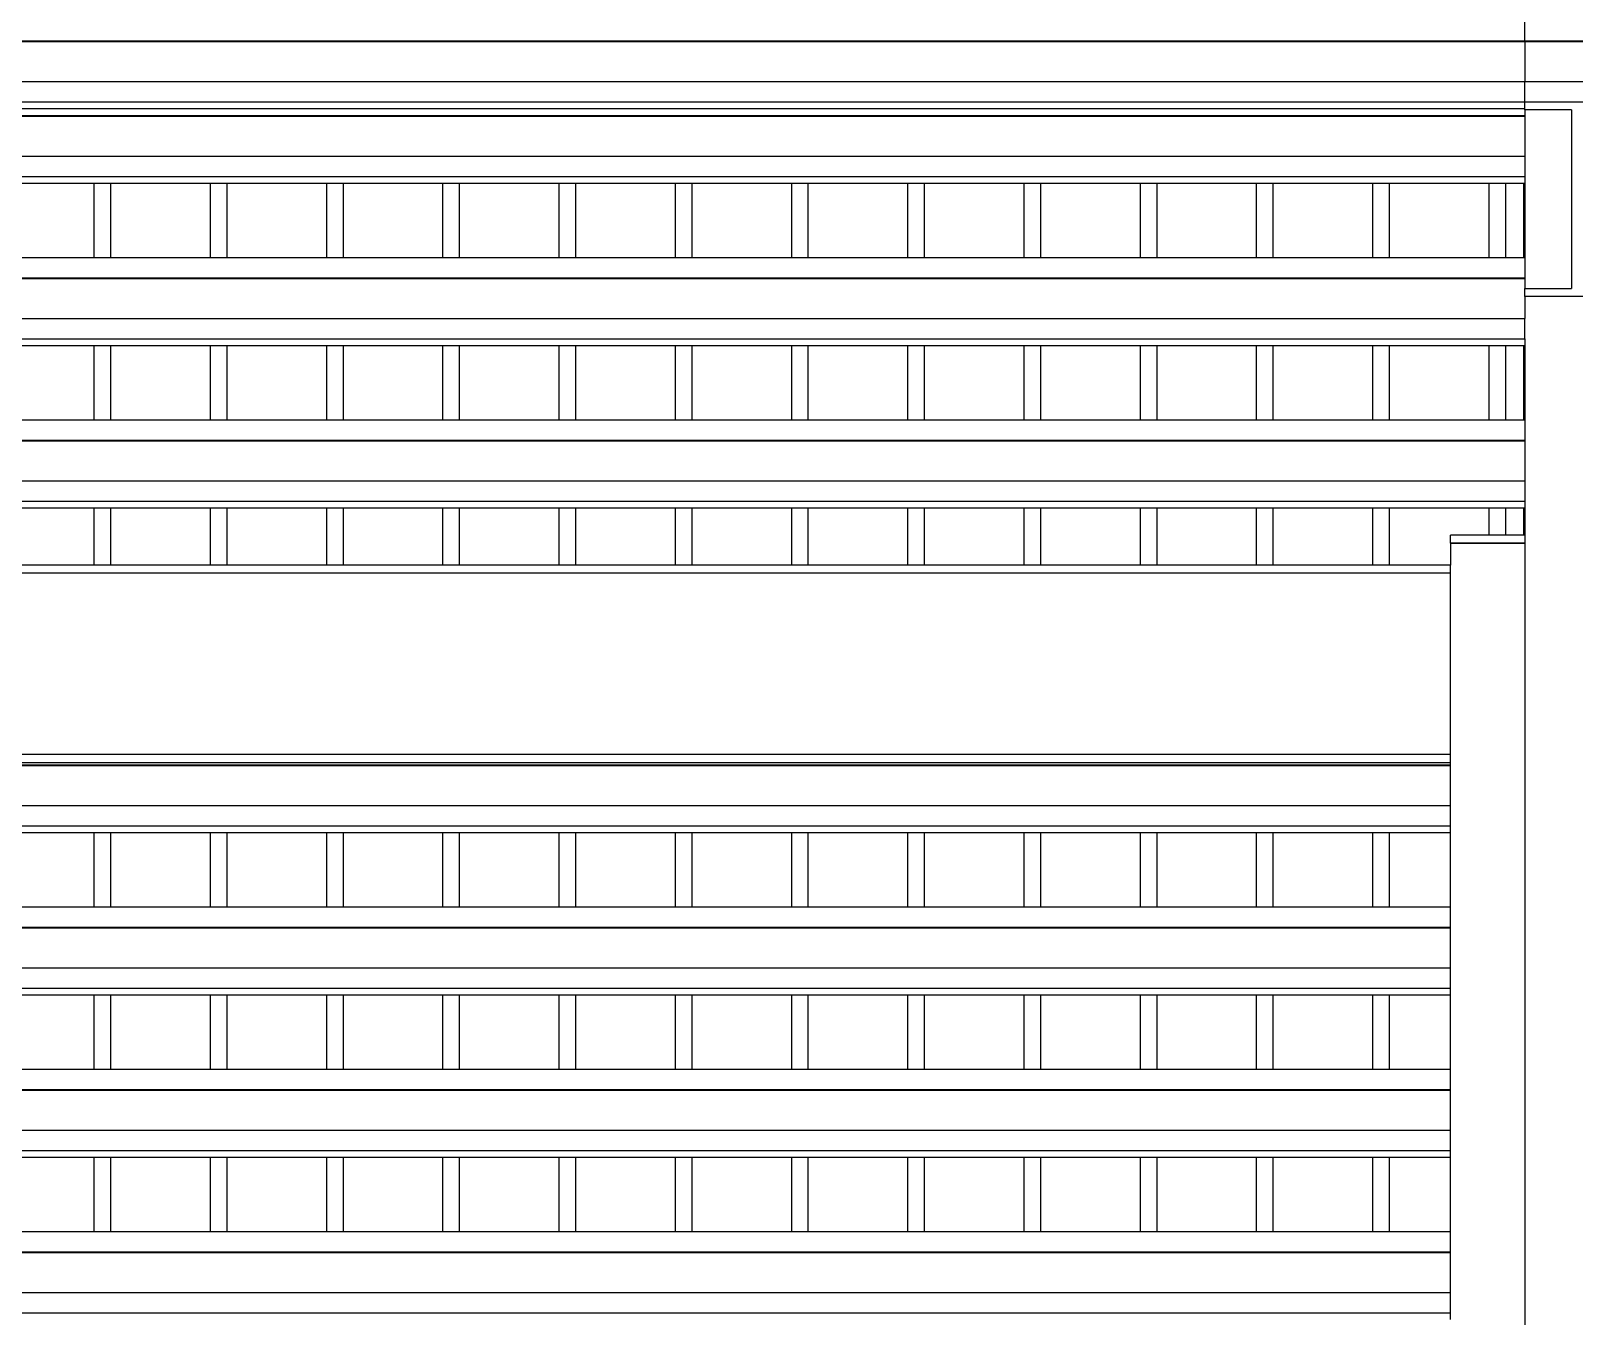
# Model space of a CAD drawing. Extents: x -92 to 92, y -11 to 21.
# Drawn here: x -49.084 to -47.209, y 16.013 to 17.576 of the extents above; entities that cross this region are included whole.
import ezdxf

# ---------------------------------------------------------------- set-up
doc = ezdxf.new("R2010")
doc.units = 0
doc.layers.get('0').update_dxf_attribs({"linetype": 'CONTINUOUS'})

msp = doc.modelspace()

# ---------------------------------------------------------------- linework, layer by layer
for p, q in [((-47.2687, 17.5632), (-47.2687, 17.5879)), ((-64.9532, 17.5632), (-47.2687, 17.5632)), ((-64.9532, 17.5624), (-47.2687, 17.5624)), ((-47.2687, 17.5624), (-47.2687, 17.5632)), ((-47.2687, 17.5632), (-47.1487, 17.5632)), ((-47.2687, 17.5624), (-47.1487, 17.5624)), ((-47.2687, 17.5624), (-47.2687, 17.5139)), ((-64.9532, 17.5139), (-47.2687, 17.5139)), ((-47.2687, 17.4892), (-47.2687, 17.5139)), ((-47.2687, 17.5139), (-47.1487, 17.5139)), ((-50.8987, 17.4892), (-47.2687, 17.4892)), ((-50.8987, 17.481), (-47.2687, 17.481)), ((-47.2687, 17.4892), (-47.1487, 17.4892)), ((-47.2687, 17.481), (-47.2687, 17.4892)), ((-47.2687, 17.4796), (-47.2687, 17.481)), ((-47.2118, 17.4796), (-47.2687, 17.4796)), ((-47.2687, 17.4796), (-47.2687, 17.4725)), ((-47.2118, 17.4796), (-47.2118, 17.2622)), ((-50.8987, 17.4725), (-47.2687, 17.4725)), ((-50.8987, 17.4717), (-47.2687, 17.4717)), ((-47.2687, 17.4725), (-47.2687, 17.4717)), ((-47.2687, 17.4717), (-47.2687, 17.4232)), ((-50.8987, 17.4232), (-47.2687, 17.4232)), ((-47.2687, 17.4232), (-47.2687, 17.3985)), ((-50.8987, 17.3985), (-47.2687, 17.3985)), ((-49.1279, 17.3903), (-49.0069, 17.3903)), ((-49.0069, 17.3903), (-49.0069, 17.2999)), ((-49.0069, 17.3903), (-48.9867, 17.3903)), ((-48.9867, 17.3903), (-48.9867, 17.2999)), ((-48.9867, 17.3903), (-48.8657, 17.3903)), ((-48.8657, 17.3903), (-48.8657, 17.2999)), ((-48.8657, 17.3903), (-48.8455, 17.3903)), ((-48.8455, 17.3903), (-48.8455, 17.2999)), ((-48.8455, 17.3903), (-48.7245, 17.3903)), ((-48.7245, 17.3903), (-48.7245, 17.2999)), ((-48.7245, 17.3903), (-48.7043, 17.3903)), ((-48.7043, 17.3903), (-48.7043, 17.2999)), ((-48.7043, 17.3903), (-48.5833, 17.3903)), ((-48.5833, 17.3903), (-48.5833, 17.2999)), ((-48.5833, 17.3903), (-48.5631, 17.3903)), ((-48.5631, 17.3903), (-48.5631, 17.2999)), ((-48.5631, 17.3903), (-48.4421, 17.3903)), ((-48.4421, 17.3903), (-48.4421, 17.2999)), ((-48.4421, 17.3903), (-48.4219, 17.3903)), ((-48.4219, 17.3903), (-48.4219, 17.2999)), ((-48.4219, 17.3903), (-48.3008, 17.3903)), ((-48.3008, 17.3903), (-48.3008, 17.2999)), ((-48.3008, 17.3903), (-48.2807, 17.3903)), ((-48.2807, 17.3903), (-48.2807, 17.2999)), ((-48.2807, 17.3903), (-48.1596, 17.3903)), ((-48.1596, 17.3903), (-48.1596, 17.2999)), ((-48.1596, 17.3903), (-48.1395, 17.3903)), ((-48.1395, 17.3903), (-48.1395, 17.2999)), ((-48.1395, 17.3903), (-48.0184, 17.3903)), ((-48.0184, 17.3903), (-48.0184, 17.2999)), ((-48.0184, 17.3903), (-47.9983, 17.3903)), ((-47.9983, 17.3903), (-47.9983, 17.2999)), ((-47.9983, 17.3903), (-47.8772, 17.3903)), ((-47.8772, 17.3903), (-47.8772, 17.2999)), ((-47.8772, 17.3903), (-47.8571, 17.3903)), ((-47.8571, 17.3903), (-47.8571, 17.2999)), ((-47.8571, 17.3903), (-47.736, 17.3903)), ((-47.736, 17.3903), (-47.736, 17.2999)), ((-47.736, 17.3903), (-47.7158, 17.3903)), ((-47.7158, 17.3903), (-47.7158, 17.2999)), ((-47.7158, 17.3903), (-47.5948, 17.3903)), ((-47.5948, 17.3903), (-47.5948, 17.2999)), ((-47.5948, 17.3903), (-47.5746, 17.3903)), ((-47.5746, 17.3903), (-47.5746, 17.2999)), ((-47.5746, 17.3903), (-47.4536, 17.3903)), ((-47.4536, 17.3903), (-47.4536, 17.2999)), ((-47.4536, 17.3903), (-47.4334, 17.3903)), ((-47.4334, 17.3903), (-47.4334, 17.2999)), ((-47.4334, 17.3903), (-47.3124, 17.3903)), ((-47.3124, 17.3903), (-47.3124, 17.2999)), ((-47.3124, 17.3903), (-47.2922, 17.3903)), ((-47.2922, 17.3903), (-47.2922, 17.2999)), ((-47.2922, 17.3903), (-47.2702, 17.3903)), ((-47.2702, 17.3903), (-47.2702, 17.2999)), ((-47.2702, 17.3903), (-47.2687, 17.3903)), ((-47.2687, 17.3985), (-47.2687, 17.3903)), ((-47.2687, 17.3903), (-47.2687, 17.2999)), ((-49.1279, 17.2999), (-49.0069, 17.2999)), ((-49.0069, 17.2999), (-48.9867, 17.2999)), ((-48.9867, 17.2999), (-48.8657, 17.2999)), ((-48.8657, 17.2999), (-48.8455, 17.2999)), ((-48.8455, 17.2999), (-48.7245, 17.2999)), ((-48.7245, 17.2999), (-48.7043, 17.2999)), ((-48.7043, 17.2999), (-48.5833, 17.2999)), ((-48.5833, 17.2999), (-48.5631, 17.2999)), ((-48.5631, 17.2999), (-48.4421, 17.2999)), ((-48.4421, 17.2999), (-48.4219, 17.2999)), ((-48.4219, 17.2999), (-48.3008, 17.2999)), ((-48.3008, 17.2999), (-48.2807, 17.2999)), ((-48.2807, 17.2999), (-48.1596, 17.2999)), ((-48.1596, 17.2999), (-48.1395, 17.2999)), ((-48.1395, 17.2999), (-48.0184, 17.2999)), ((-48.0184, 17.2999), (-47.9983, 17.2999)), ((-47.9983, 17.2999), (-47.8772, 17.2999)), ((-47.8772, 17.2999), (-47.8571, 17.2999)), ((-47.8571, 17.2999), (-47.736, 17.2999)), ((-47.736, 17.2999), (-47.7158, 17.2999)), ((-47.7158, 17.2999), (-47.5948, 17.2999)), ((-47.5948, 17.2999), (-47.5746, 17.2999)), ((-47.5746, 17.2999), (-47.4536, 17.2999)), ((-47.4536, 17.2999), (-47.4334, 17.2999)), ((-47.4334, 17.2999), (-47.3124, 17.2999)), ((-47.3124, 17.2999), (-47.2922, 17.2999)), ((-47.2922, 17.2999), (-47.2702, 17.2999)), ((-47.2702, 17.2999), (-47.2687, 17.2999)), ((-47.2687, 17.2999), (-47.2687, 17.2752)), ((-50.8987, 17.2752), (-47.2687, 17.2752)), ((-50.8987, 17.2744), (-47.2687, 17.2744)), ((-47.2687, 17.2752), (-47.2687, 17.2744)), ((-47.2687, 17.2744), (-47.2687, 17.2622)), ((-47.2687, 17.2525), (-47.2687, 17.2622)), ((-47.2687, 17.2622), (-47.2118, 17.2622)), ((-47.1487, 17.2525), (-47.2687, 17.2525)), ((-47.2687, 17.2525), (-47.2687, 17.2259)), ((-50.8987, 17.2259), (-47.2687, 17.2259)), ((-47.2687, 17.2012), (-47.2687, 17.2259)), ((-50.8987, 17.2012), (-47.2687, 17.2012)), ((-49.1279, 17.193), (-49.0069, 17.193)), ((-49.0069, 17.193), (-49.0069, 17.1026)), ((-49.0069, 17.193), (-48.9867, 17.193)), ((-48.9867, 17.193), (-48.9867, 17.1026)), ((-48.9867, 17.193), (-48.8657, 17.193)), ((-48.8657, 17.193), (-48.8657, 17.1026)), ((-48.8657, 17.193), (-48.8455, 17.193)), ((-48.8455, 17.193), (-48.8455, 17.1026)), ((-48.8455, 17.193), (-48.7245, 17.193)), ((-48.7245, 17.193), (-48.7245, 17.1026)), ((-48.7245, 17.193), (-48.7043, 17.193)), ((-48.7043, 17.193), (-48.7043, 17.1026)), ((-48.7043, 17.193), (-48.5833, 17.193)), ((-48.5833, 17.193), (-48.5833, 17.1026)), ((-48.5833, 17.193), (-48.5631, 17.193)), ((-48.5631, 17.193), (-48.5631, 17.1026)), ((-48.5631, 17.193), (-48.4421, 17.193)), ((-48.4421, 17.193), (-48.4421, 17.1026)), ((-48.4421, 17.193), (-48.4219, 17.193)), ((-48.4219, 17.193), (-48.4219, 17.1026)), ((-48.4219, 17.193), (-48.3008, 17.193)), ((-48.3008, 17.193), (-48.3008, 17.1026)), ((-48.3008, 17.193), (-48.2807, 17.193)), ((-48.2807, 17.193), (-48.2807, 17.1026)), ((-48.2807, 17.193), (-48.1596, 17.193)), ((-48.1596, 17.193), (-48.1596, 17.1026)), ((-48.1596, 17.193), (-48.1395, 17.193)), ((-48.1395, 17.193), (-48.1395, 17.1026)), ((-48.1395, 17.193), (-48.0184, 17.193)), ((-48.0184, 17.193), (-48.0184, 17.1026)), ((-48.0184, 17.193), (-47.9983, 17.193)), ((-47.9983, 17.193), (-47.9983, 17.1026)), ((-47.9983, 17.193), (-47.8772, 17.193)), ((-47.8772, 17.193), (-47.8772, 17.1026)), ((-47.8772, 17.193), (-47.8571, 17.193)), ((-47.8571, 17.193), (-47.8571, 17.1026)), ((-47.8571, 17.193), (-47.736, 17.193)), ((-47.736, 17.193), (-47.736, 17.1026)), ((-47.736, 17.193), (-47.7158, 17.193)), ((-47.7158, 17.193), (-47.7158, 17.1026)), ((-47.7158, 17.193), (-47.5948, 17.193)), ((-47.5948, 17.193), (-47.5948, 17.1026)), ((-47.5948, 17.193), (-47.5746, 17.193)), ((-47.5746, 17.193), (-47.5746, 17.1026)), ((-47.5746, 17.193), (-47.4536, 17.193)), ((-47.4536, 17.193), (-47.4536, 17.1026)), ((-47.4536, 17.193), (-47.4334, 17.193)), ((-47.4334, 17.193), (-47.4334, 17.1026)), ((-47.4334, 17.193), (-47.3124, 17.193)), ((-47.3124, 17.193), (-47.3124, 17.1026)), ((-47.3124, 17.193), (-47.2922, 17.193)), ((-47.2922, 17.193), (-47.2922, 17.1026)), ((-47.2922, 17.193), (-47.2702, 17.193)), ((-47.2702, 17.193), (-47.2702, 17.1026)), ((-47.2702, 17.193), (-47.2687, 17.193)), ((-47.2687, 17.2012), (-47.2687, 17.193)), ((-47.2687, 17.193), (-47.2687, 17.1026)), ((-49.1279, 17.1026), (-49.0069, 17.1026)), ((-49.0069, 17.1026), (-48.9867, 17.1026)), ((-48.9867, 17.1026), (-48.8657, 17.1026)), ((-48.8657, 17.1026), (-48.8455, 17.1026)), ((-48.8455, 17.1026), (-48.7245, 17.1026)), ((-48.7245, 17.1026), (-48.7043, 17.1026)), ((-48.7043, 17.1026), (-48.5833, 17.1026)), ((-48.5833, 17.1026), (-48.5631, 17.1026)), ((-48.5631, 17.1026), (-48.4421, 17.1026)), ((-48.4421, 17.1026), (-48.4219, 17.1026)), ((-48.4219, 17.1026), (-48.3008, 17.1026)), ((-48.3008, 17.1026), (-48.2807, 17.1026)), ((-48.2807, 17.1026), (-48.1596, 17.1026)), ((-48.1596, 17.1026), (-48.1395, 17.1026)), ((-48.1395, 17.1026), (-48.0184, 17.1026)), ((-48.0184, 17.1026), (-47.9983, 17.1026)), ((-47.9983, 17.1026), (-47.8772, 17.1026)), ((-47.8772, 17.1026), (-47.8571, 17.1026)), ((-47.8571, 17.1026), (-47.736, 17.1026)), ((-47.736, 17.1026), (-47.7158, 17.1026)), ((-47.7158, 17.1026), (-47.5948, 17.1026)), ((-47.5948, 17.1026), (-47.5746, 17.1026)), ((-47.5746, 17.1026), (-47.4536, 17.1026)), ((-47.4536, 17.1026), (-47.4334, 17.1026)), ((-47.4334, 17.1026), (-47.3124, 17.1026)), ((-47.3124, 17.1026), (-47.2922, 17.1026)), ((-47.2922, 17.1026), (-47.2702, 17.1026)), ((-47.2702, 17.1026), (-47.2687, 17.1026)), ((-47.2687, 17.1026), (-47.2687, 17.0779)), ((-50.8987, 17.0779), (-47.2687, 17.0779)), ((-50.8987, 17.0771), (-47.2687, 17.0771)), ((-47.2687, 17.0779), (-47.2687, 17.0771)), ((-47.2687, 17.0771), (-47.2687, 17.0286)), ((-50.8987, 17.0286), (-47.2687, 17.0286)), ((-47.2687, 17.0286), (-47.2687, 17.0039)), ((-50.8987, 17.0039), (-47.2687, 17.0039)), ((-49.1279, 16.9957), (-49.0069, 16.9957)), ((-49.0069, 16.9957), (-49.0069, 16.9261)), ((-49.0069, 16.9957), (-48.9867, 16.9957)), ((-48.9867, 16.9957), (-48.9867, 16.9261)), ((-48.9867, 16.9957), (-48.8657, 16.9957)), ((-48.8657, 16.9957), (-48.8657, 16.9261)), ((-48.8657, 16.9957), (-48.8455, 16.9957)), ((-48.8455, 16.9957), (-48.8455, 16.9261)), ((-48.8455, 16.9957), (-48.7245, 16.9957)), ((-48.7245, 16.9957), (-48.7245, 16.9261)), ((-48.7245, 16.9957), (-48.7043, 16.9957)), ((-48.7043, 16.9957), (-48.7043, 16.9261)), ((-48.7043, 16.9957), (-48.5833, 16.9957)), ((-48.5833, 16.9957), (-48.5833, 16.9261)), ((-48.5833, 16.9957), (-48.5631, 16.9957)), ((-48.5631, 16.9957), (-48.5631, 16.9261)), ((-48.5631, 16.9957), (-48.4421, 16.9957)), ((-48.4421, 16.9957), (-48.4421, 16.9261)), ((-48.4421, 16.9957), (-48.4219, 16.9957)), ((-48.4219, 16.9957), (-48.4219, 16.9261)), ((-48.4219, 16.9957), (-48.3008, 16.9957)), ((-48.3008, 16.9957), (-48.3008, 16.9261)), ((-48.3008, 16.9957), (-48.2807, 16.9957)), ((-48.2807, 16.9957), (-48.2807, 16.9261)), ((-48.2807, 16.9957), (-48.1596, 16.9957)), ((-48.1596, 16.9957), (-48.1596, 16.9261)), ((-48.1596, 16.9957), (-48.1395, 16.9957)), ((-48.1395, 16.9957), (-48.1395, 16.9261)), ((-48.1395, 16.9957), (-48.0184, 16.9957)), ((-48.0184, 16.9957), (-48.0184, 16.9261)), ((-48.0184, 16.9957), (-47.9983, 16.9957)), ((-47.9983, 16.9957), (-47.9983, 16.9261)), ((-47.9983, 16.9957), (-47.8772, 16.9957)), ((-47.8772, 16.9957), (-47.8772, 16.9261)), ((-47.8772, 16.9957), (-47.8571, 16.9957)), ((-47.8571, 16.9957), (-47.8571, 16.9261)), ((-47.8571, 16.9957), (-47.736, 16.9957)), ((-47.736, 16.9957), (-47.736, 16.9261)), ((-47.736, 16.9957), (-47.7158, 16.9957)), ((-47.7158, 16.9957), (-47.7158, 16.9261)), ((-47.7158, 16.9957), (-47.5948, 16.9957)), ((-47.5948, 16.9957), (-47.5948, 16.9261)), ((-47.5948, 16.9957), (-47.5746, 16.9957)), ((-47.5746, 16.9957), (-47.5746, 16.9261)), ((-47.5746, 16.9957), (-47.4536, 16.9957)), ((-47.4536, 16.9957), (-47.4536, 16.9261)), ((-47.4536, 16.9957), (-47.4334, 16.9957)), ((-47.4334, 16.9957), (-47.4334, 16.9261)), ((-47.4334, 16.9957), (-47.3124, 16.9957)), ((-47.3124, 16.9957), (-47.3124, 16.9626)), ((-47.3124, 16.9957), (-47.2922, 16.9957)), ((-47.2922, 16.9957), (-47.2922, 16.9626)), ((-47.2922, 16.9957), (-47.2702, 16.9957)), ((-47.2702, 16.9957), (-47.2702, 16.9626)), ((-47.2702, 16.9957), (-47.2687, 16.9957)), ((-47.2687, 17.0039), (-47.2687, 16.9957)), ((-47.2687, 16.9957), (-47.2687, 16.9626)), ((-47.3587, 16.9528), (-47.3587, 16.9626)), ((-47.3124, 16.9626), (-47.3587, 16.9626)), ((-47.2687, 16.9528), (-47.3587, 16.9528)), ((-47.3587, 16.9528), (-47.3587, 16.9527)), ((-47.3587, 16.9527), (-47.2687, 16.9527)), ((-47.3587, 16.9527), (-47.3587, 16.9261)), ((-47.2922, 16.9626), (-47.3124, 16.9626)), ((-47.2702, 16.9626), (-47.2922, 16.9626)), ((-47.2687, 16.9626), (-47.2702, 16.9626)), ((-47.2687, 16.9626), (-47.2687, 16.9528)), ((-47.2687, 16.9528), (-47.2687, 16.9527)), ((-47.2687, 16.9527), (-47.2687, 11.0141)), ((-47.3587, 16.9163), (-50.8987, 16.9163)), ((-49.0069, 16.9261), (-49.1279, 16.9261)), ((-48.9867, 16.9261), (-49.0069, 16.9261)), ((-48.8657, 16.9261), (-48.9867, 16.9261)), ((-48.8455, 16.9261), (-48.8657, 16.9261)), ((-48.7245, 16.9261), (-48.8455, 16.9261)), ((-48.7043, 16.9261), (-48.7245, 16.9261)), ((-48.5833, 16.9261), (-48.7043, 16.9261)), ((-48.5631, 16.9261), (-48.5833, 16.9261)), ((-48.4421, 16.9261), (-48.5631, 16.9261)), ((-48.4219, 16.9261), (-48.4421, 16.9261)), ((-48.3008, 16.9261), (-48.4219, 16.9261)), ((-48.2807, 16.9261), (-48.3008, 16.9261)), ((-48.1596, 16.9261), (-48.2807, 16.9261)), ((-48.1395, 16.9261), (-48.1596, 16.9261)), ((-48.0184, 16.9261), (-48.1395, 16.9261)), ((-47.9983, 16.9261), (-48.0184, 16.9261)), ((-47.8772, 16.9261), (-47.9983, 16.9261)), ((-47.8571, 16.9261), (-47.8772, 16.9261)), ((-47.736, 16.9261), (-47.8571, 16.9261)), ((-47.7158, 16.9261), (-47.736, 16.9261)), ((-47.5948, 16.9261), (-47.7158, 16.9261)), ((-47.5746, 16.9261), (-47.5948, 16.9261)), ((-47.4536, 16.9261), (-47.5746, 16.9261)), ((-47.4334, 16.9261), (-47.4536, 16.9261)), ((-47.3587, 16.9261), (-47.4334, 16.9261)), ((-47.3587, 16.9163), (-47.3587, 16.9261)), ((-47.3587, 16.6959), (-47.3587, 16.9163)), ((-47.3587, 16.6959), (-50.8987, 16.6959)), ((-47.3587, 16.6861), (-47.3587, 16.6959)), ((-47.3587, 16.6861), (-50.8987, 16.6861)), ((-50.8987, 16.6834), (-47.3587, 16.6834)), ((-50.8987, 16.6825), (-47.3587, 16.6825)), ((-47.3587, 16.6834), (-47.3587, 16.6861)), ((-47.3587, 16.6825), (-47.3587, 16.6834)), ((-47.3587, 16.6341), (-47.3587, 16.6825)), ((-50.8987, 16.6341), (-47.3587, 16.6341)), ((-47.3587, 16.6094), (-47.3587, 16.6341)), ((-50.8987, 16.6094), (-47.3587, 16.6094)), ((-49.1279, 16.6012), (-49.0069, 16.6012)), ((-49.0069, 16.6012), (-49.0069, 16.5108)), ((-49.0069, 16.6012), (-48.9867, 16.6012)), ((-48.9867, 16.6012), (-48.9867, 16.5108)), ((-48.9867, 16.6012), (-48.8657, 16.6012)), ((-48.8657, 16.6012), (-48.8657, 16.5108)), ((-48.8657, 16.6012), (-48.8455, 16.6012)), ((-48.8455, 16.6012), (-48.8455, 16.5108)), ((-48.8455, 16.6012), (-48.7245, 16.6012)), ((-48.7245, 16.6012), (-48.7245, 16.5108)), ((-48.7245, 16.6012), (-48.7043, 16.6012)), ((-48.7043, 16.6012), (-48.7043, 16.5108)), ((-48.7043, 16.6012), (-48.5833, 16.6012)), ((-48.5833, 16.6012), (-48.5833, 16.5108)), ((-48.5833, 16.6012), (-48.5631, 16.6012)), ((-48.5631, 16.6012), (-48.5631, 16.5108)), ((-48.5631, 16.6012), (-48.4421, 16.6012)), ((-48.4421, 16.6012), (-48.4421, 16.5108)), ((-48.4421, 16.6012), (-48.4219, 16.6012)), ((-48.4219, 16.6012), (-48.4219, 16.5108)), ((-48.4219, 16.6012), (-48.3008, 16.6012)), ((-48.3008, 16.6012), (-48.3008, 16.5108)), ((-48.3008, 16.6012), (-48.2807, 16.6012)), ((-48.2807, 16.6012), (-48.2807, 16.5108)), ((-48.2807, 16.6012), (-48.1596, 16.6012)), ((-48.1596, 16.6012), (-48.1596, 16.5108)), ((-48.1596, 16.6012), (-48.1395, 16.6012)), ((-48.1395, 16.6012), (-48.1395, 16.5108)), ((-48.1395, 16.6012), (-48.0184, 16.6012)), ((-48.0184, 16.6012), (-48.0184, 16.5108)), ((-48.0184, 16.6012), (-47.9983, 16.6012)), ((-47.9983, 16.6012), (-47.9983, 16.5108)), ((-47.9983, 16.6012), (-47.8772, 16.6012)), ((-47.8772, 16.6012), (-47.8772, 16.5108)), ((-47.8772, 16.6012), (-47.8571, 16.6012)), ((-47.8571, 16.6012), (-47.8571, 16.5108)), ((-47.8571, 16.6012), (-47.736, 16.6012)), ((-47.736, 16.6012), (-47.736, 16.5108)), ((-47.736, 16.6012), (-47.7158, 16.6012)), ((-47.7158, 16.6012), (-47.7158, 16.5108)), ((-47.7158, 16.6012), (-47.5948, 16.6012)), ((-47.5948, 16.6012), (-47.5948, 16.5108)), ((-47.5948, 16.6012), (-47.5746, 16.6012)), ((-47.5746, 16.6012), (-47.5746, 16.5108)), ((-47.5746, 16.6012), (-47.4536, 16.6012)), ((-47.4536, 16.6012), (-47.4536, 16.5108)), ((-47.4536, 16.6012), (-47.4334, 16.6012)), ((-47.4334, 16.6012), (-47.4334, 16.5108)), ((-47.4334, 16.6012), (-47.3587, 16.6012)), ((-47.3587, 16.6012), (-47.3587, 16.6094)), ((-47.3587, 16.5108), (-47.3587, 16.6012)), ((-49.1279, 16.5108), (-49.0069, 16.5108)), ((-49.0069, 16.5108), (-48.9867, 16.5108)), ((-48.9867, 16.5108), (-48.8657, 16.5108)), ((-48.8657, 16.5108), (-48.8455, 16.5108)), ((-48.8455, 16.5108), (-48.7245, 16.5108)), ((-48.7245, 16.5108), (-48.7043, 16.5108)), ((-48.7043, 16.5108), (-48.5833, 16.5108)), ((-48.5833, 16.5108), (-48.5631, 16.5108)), ((-48.5631, 16.5108), (-48.4421, 16.5108)), ((-48.4421, 16.5108), (-48.4219, 16.5108)), ((-48.4219, 16.5108), (-48.3008, 16.5108)), ((-48.3008, 16.5108), (-48.2807, 16.5108)), ((-48.2807, 16.5108), (-48.1596, 16.5108)), ((-48.1596, 16.5108), (-48.1395, 16.5108)), ((-48.1395, 16.5108), (-48.0184, 16.5108)), ((-48.0184, 16.5108), (-47.9983, 16.5108)), ((-47.9983, 16.5108), (-47.8772, 16.5108)), ((-47.8772, 16.5108), (-47.8571, 16.5108)), ((-47.8571, 16.5108), (-47.736, 16.5108)), ((-47.736, 16.5108), (-47.7158, 16.5108)), ((-47.7158, 16.5108), (-47.5948, 16.5108)), ((-47.5948, 16.5108), (-47.5746, 16.5108)), ((-47.5746, 16.5108), (-47.4536, 16.5108)), ((-47.4536, 16.5108), (-47.4334, 16.5108)), ((-47.4334, 16.5108), (-47.3587, 16.5108)), ((-47.3587, 16.4861), (-47.3587, 16.5108)), ((-50.8987, 16.4861), (-47.3587, 16.4861)), ((-50.8987, 16.4853), (-47.3587, 16.4853)), ((-47.3587, 16.4853), (-47.3587, 16.4861)), ((-47.3587, 16.4368), (-47.3587, 16.4853)), ((-50.8987, 16.4368), (-47.3587, 16.4368)), ((-47.3587, 16.4121), (-47.3587, 16.4368)), ((-50.8987, 16.4121), (-47.3587, 16.4121)), ((-47.3587, 16.4039), (-47.3587, 16.4121)), ((-49.1279, 16.4039), (-49.0069, 16.4039)), ((-49.0069, 16.4039), (-49.0069, 16.3135)), ((-49.0069, 16.4039), (-48.9867, 16.4039)), ((-48.9867, 16.4039), (-48.9867, 16.3135)), ((-48.9867, 16.4039), (-48.8657, 16.4039)), ((-48.8657, 16.4039), (-48.8657, 16.3135)), ((-48.8657, 16.4039), (-48.8455, 16.4039)), ((-48.8455, 16.4039), (-48.8455, 16.3135)), ((-48.8455, 16.4039), (-48.7245, 16.4039)), ((-48.7245, 16.4039), (-48.7245, 16.3135)), ((-48.7245, 16.4039), (-48.7043, 16.4039)), ((-48.7043, 16.4039), (-48.7043, 16.3135)), ((-48.7043, 16.4039), (-48.5833, 16.4039)), ((-48.5833, 16.4039), (-48.5833, 16.3135)), ((-48.5833, 16.4039), (-48.5631, 16.4039)), ((-48.5631, 16.4039), (-48.5631, 16.3135)), ((-48.5631, 16.4039), (-48.4421, 16.4039)), ((-48.4421, 16.4039), (-48.4421, 16.3135)), ((-48.4421, 16.4039), (-48.4219, 16.4039)), ((-48.4219, 16.4039), (-48.4219, 16.3135)), ((-48.4219, 16.4039), (-48.3008, 16.4039)), ((-48.3008, 16.4039), (-48.3008, 16.3135)), ((-48.3008, 16.4039), (-48.2807, 16.4039)), ((-48.2807, 16.4039), (-48.2807, 16.3135)), ((-48.2807, 16.4039), (-48.1596, 16.4039)), ((-48.1596, 16.4039), (-48.1596, 16.3135)), ((-48.1596, 16.4039), (-48.1395, 16.4039)), ((-48.1395, 16.4039), (-48.1395, 16.3135)), ((-48.1395, 16.4039), (-48.0184, 16.4039)), ((-48.0184, 16.4039), (-48.0184, 16.3135)), ((-48.0184, 16.4039), (-47.9983, 16.4039)), ((-47.9983, 16.4039), (-47.9983, 16.3135)), ((-47.9983, 16.4039), (-47.8772, 16.4039)), ((-47.8772, 16.4039), (-47.8772, 16.3135)), ((-47.8772, 16.4039), (-47.8571, 16.4039)), ((-47.8571, 16.4039), (-47.8571, 16.3135)), ((-47.8571, 16.4039), (-47.736, 16.4039)), ((-47.736, 16.4039), (-47.736, 16.3135)), ((-47.736, 16.4039), (-47.7158, 16.4039)), ((-47.7158, 16.4039), (-47.7158, 16.3135)), ((-47.7158, 16.4039), (-47.5948, 16.4039)), ((-47.5948, 16.4039), (-47.5948, 16.3135)), ((-47.5948, 16.4039), (-47.5746, 16.4039)), ((-47.5746, 16.4039), (-47.5746, 16.3135)), ((-47.5746, 16.4039), (-47.4536, 16.4039)), ((-47.4536, 16.4039), (-47.4536, 16.3135)), ((-47.4536, 16.4039), (-47.4334, 16.4039)), ((-47.4334, 16.4039), (-47.4334, 16.3135)), ((-47.4334, 16.4039), (-47.3587, 16.4039)), ((-47.3587, 16.3135), (-47.3587, 16.4039)), ((-49.1279, 16.3135), (-49.0069, 16.3135)), ((-49.0069, 16.3135), (-48.9867, 16.3135)), ((-48.9867, 16.3135), (-48.8657, 16.3135)), ((-48.8657, 16.3135), (-48.8455, 16.3135)), ((-48.8455, 16.3135), (-48.7245, 16.3135)), ((-48.7245, 16.3135), (-48.7043, 16.3135)), ((-48.7043, 16.3135), (-48.5833, 16.3135)), ((-48.5833, 16.3135), (-48.5631, 16.3135)), ((-48.5631, 16.3135), (-48.4421, 16.3135)), ((-48.4421, 16.3135), (-48.4219, 16.3135)), ((-48.4219, 16.3135), (-48.3008, 16.3135)), ((-48.3008, 16.3135), (-48.2807, 16.3135)), ((-48.2807, 16.3135), (-48.1596, 16.3135)), ((-48.1596, 16.3135), (-48.1395, 16.3135)), ((-48.1395, 16.3135), (-48.0184, 16.3135)), ((-48.0184, 16.3135), (-47.9983, 16.3135)), ((-47.9983, 16.3135), (-47.8772, 16.3135)), ((-47.8772, 16.3135), (-47.8571, 16.3135)), ((-47.8571, 16.3135), (-47.736, 16.3135)), ((-47.736, 16.3135), (-47.7158, 16.3135)), ((-47.7158, 16.3135), (-47.5948, 16.3135)), ((-47.5948, 16.3135), (-47.5746, 16.3135)), ((-47.5746, 16.3135), (-47.4536, 16.3135)), ((-47.4536, 16.3135), (-47.4334, 16.3135)), ((-47.4334, 16.3135), (-47.3587, 16.3135)), ((-47.3587, 16.2888), (-47.3587, 16.3135)), ((-50.8987, 16.2888), (-47.3587, 16.2888)), ((-50.8987, 16.288), (-47.3587, 16.288)), ((-47.3587, 16.288), (-47.3587, 16.2888)), ((-47.3587, 16.2395), (-47.3587, 16.288)), ((-50.8987, 16.2395), (-47.3587, 16.2395)), ((-47.3587, 16.2148), (-47.3587, 16.2395)), ((-50.8987, 16.2148), (-47.3587, 16.2148)), ((-49.1279, 16.2066), (-49.0069, 16.2066)), ((-49.0069, 16.2066), (-49.0069, 16.1162)), ((-49.0069, 16.2066), (-48.9867, 16.2066)), ((-48.9867, 16.2066), (-48.9867, 16.1162)), ((-48.9867, 16.2066), (-48.8657, 16.2066)), ((-48.8657, 16.2066), (-48.8657, 16.1162)), ((-48.8657, 16.2066), (-48.8455, 16.2066)), ((-48.8455, 16.2066), (-48.8455, 16.1162)), ((-48.8455, 16.2066), (-48.7245, 16.2066)), ((-48.7245, 16.2066), (-48.7245, 16.1162)), ((-48.7245, 16.2066), (-48.7043, 16.2066)), ((-48.7043, 16.2066), (-48.7043, 16.1162)), ((-48.7043, 16.2066), (-48.5833, 16.2066)), ((-48.5833, 16.2066), (-48.5833, 16.1162)), ((-48.5833, 16.2066), (-48.5631, 16.2066)), ((-48.5631, 16.2066), (-48.5631, 16.1162)), ((-48.5631, 16.2066), (-48.4421, 16.2066)), ((-48.4421, 16.2066), (-48.4421, 16.1162)), ((-48.4421, 16.2066), (-48.4219, 16.2066)), ((-48.4219, 16.2066), (-48.4219, 16.1162)), ((-48.4219, 16.2066), (-48.3008, 16.2066)), ((-48.3008, 16.2066), (-48.3008, 16.1162)), ((-48.3008, 16.2066), (-48.2807, 16.2066)), ((-48.2807, 16.2066), (-48.2807, 16.1162)), ((-48.2807, 16.2066), (-48.1596, 16.2066)), ((-48.1596, 16.2066), (-48.1596, 16.1162)), ((-48.1596, 16.2066), (-48.1395, 16.2066)), ((-48.1395, 16.2066), (-48.1395, 16.1162)), ((-48.1395, 16.2066), (-48.0184, 16.2066)), ((-48.0184, 16.2066), (-48.0184, 16.1162)), ((-48.0184, 16.2066), (-47.9983, 16.2066)), ((-47.9983, 16.2066), (-47.9983, 16.1162)), ((-47.9983, 16.2066), (-47.8772, 16.2066)), ((-47.8772, 16.2066), (-47.8772, 16.1162)), ((-47.8772, 16.2066), (-47.8571, 16.2066)), ((-47.8571, 16.2066), (-47.8571, 16.1162)), ((-47.8571, 16.2066), (-47.736, 16.2066)), ((-47.736, 16.2066), (-47.736, 16.1162)), ((-47.736, 16.2066), (-47.7158, 16.2066)), ((-47.7158, 16.2066), (-47.7158, 16.1162)), ((-47.7158, 16.2066), (-47.5948, 16.2066)), ((-47.5948, 16.2066), (-47.5948, 16.1162)), ((-47.5948, 16.2066), (-47.5746, 16.2066)), ((-47.5746, 16.2066), (-47.5746, 16.1162)), ((-47.5746, 16.2066), (-47.4536, 16.2066)), ((-47.4536, 16.2066), (-47.4536, 16.1162)), ((-47.4536, 16.2066), (-47.4334, 16.2066)), ((-47.4334, 16.2066), (-47.4334, 16.1162)), ((-47.4334, 16.2066), (-47.3587, 16.2066)), ((-47.3587, 16.2066), (-47.3587, 16.2148)), ((-47.3587, 16.1162), (-47.3587, 16.2066)), ((-49.1279, 16.1162), (-49.0069, 16.1162)), ((-49.0069, 16.1162), (-48.9867, 16.1162)), ((-48.9867, 16.1162), (-48.8657, 16.1162)), ((-48.8657, 16.1162), (-48.8455, 16.1162)), ((-48.8455, 16.1162), (-48.7245, 16.1162)), ((-48.7245, 16.1162), (-48.7043, 16.1162)), ((-48.7043, 16.1162), (-48.5833, 16.1162)), ((-48.5833, 16.1162), (-48.5631, 16.1162)), ((-48.5631, 16.1162), (-48.4421, 16.1162)), ((-48.4421, 16.1162), (-48.4219, 16.1162)), ((-48.4219, 16.1162), (-48.3008, 16.1162)), ((-48.3008, 16.1162), (-48.2807, 16.1162)), ((-48.2807, 16.1162), (-48.1596, 16.1162)), ((-48.1596, 16.1162), (-48.1395, 16.1162)), ((-48.1395, 16.1162), (-48.0184, 16.1162)), ((-48.0184, 16.1162), (-47.9983, 16.1162)), ((-47.9983, 16.1162), (-47.8772, 16.1162)), ((-47.8772, 16.1162), (-47.8571, 16.1162)), ((-47.8571, 16.1162), (-47.736, 16.1162)), ((-47.736, 16.1162), (-47.7158, 16.1162)), ((-47.7158, 16.1162), (-47.5948, 16.1162)), ((-47.5948, 16.1162), (-47.5746, 16.1162)), ((-47.5746, 16.1162), (-47.4536, 16.1162)), ((-47.4536, 16.1162), (-47.4334, 16.1162)), ((-47.4334, 16.1162), (-47.3587, 16.1162)), ((-47.3587, 16.0915), (-47.3587, 16.1162)), ((-50.8987, 16.0915), (-47.3587, 16.0915)), ((-50.8987, 16.0907), (-47.3587, 16.0907)), ((-47.3587, 16.0907), (-47.3587, 16.0915)), ((-47.3587, 16.0422), (-47.3587, 16.0907)), ((-50.8987, 16.0422), (-47.3587, 16.0422)), ((-47.3587, 16.0176), (-47.3587, 16.0422)), ((-50.8987, 16.0176), (-47.3587, 16.0176)), ((-47.3587, 16.0093), (-47.3587, 16.0176))]:
    msp.add_line(p, q)

doc.saveas('drawing.dxf')
